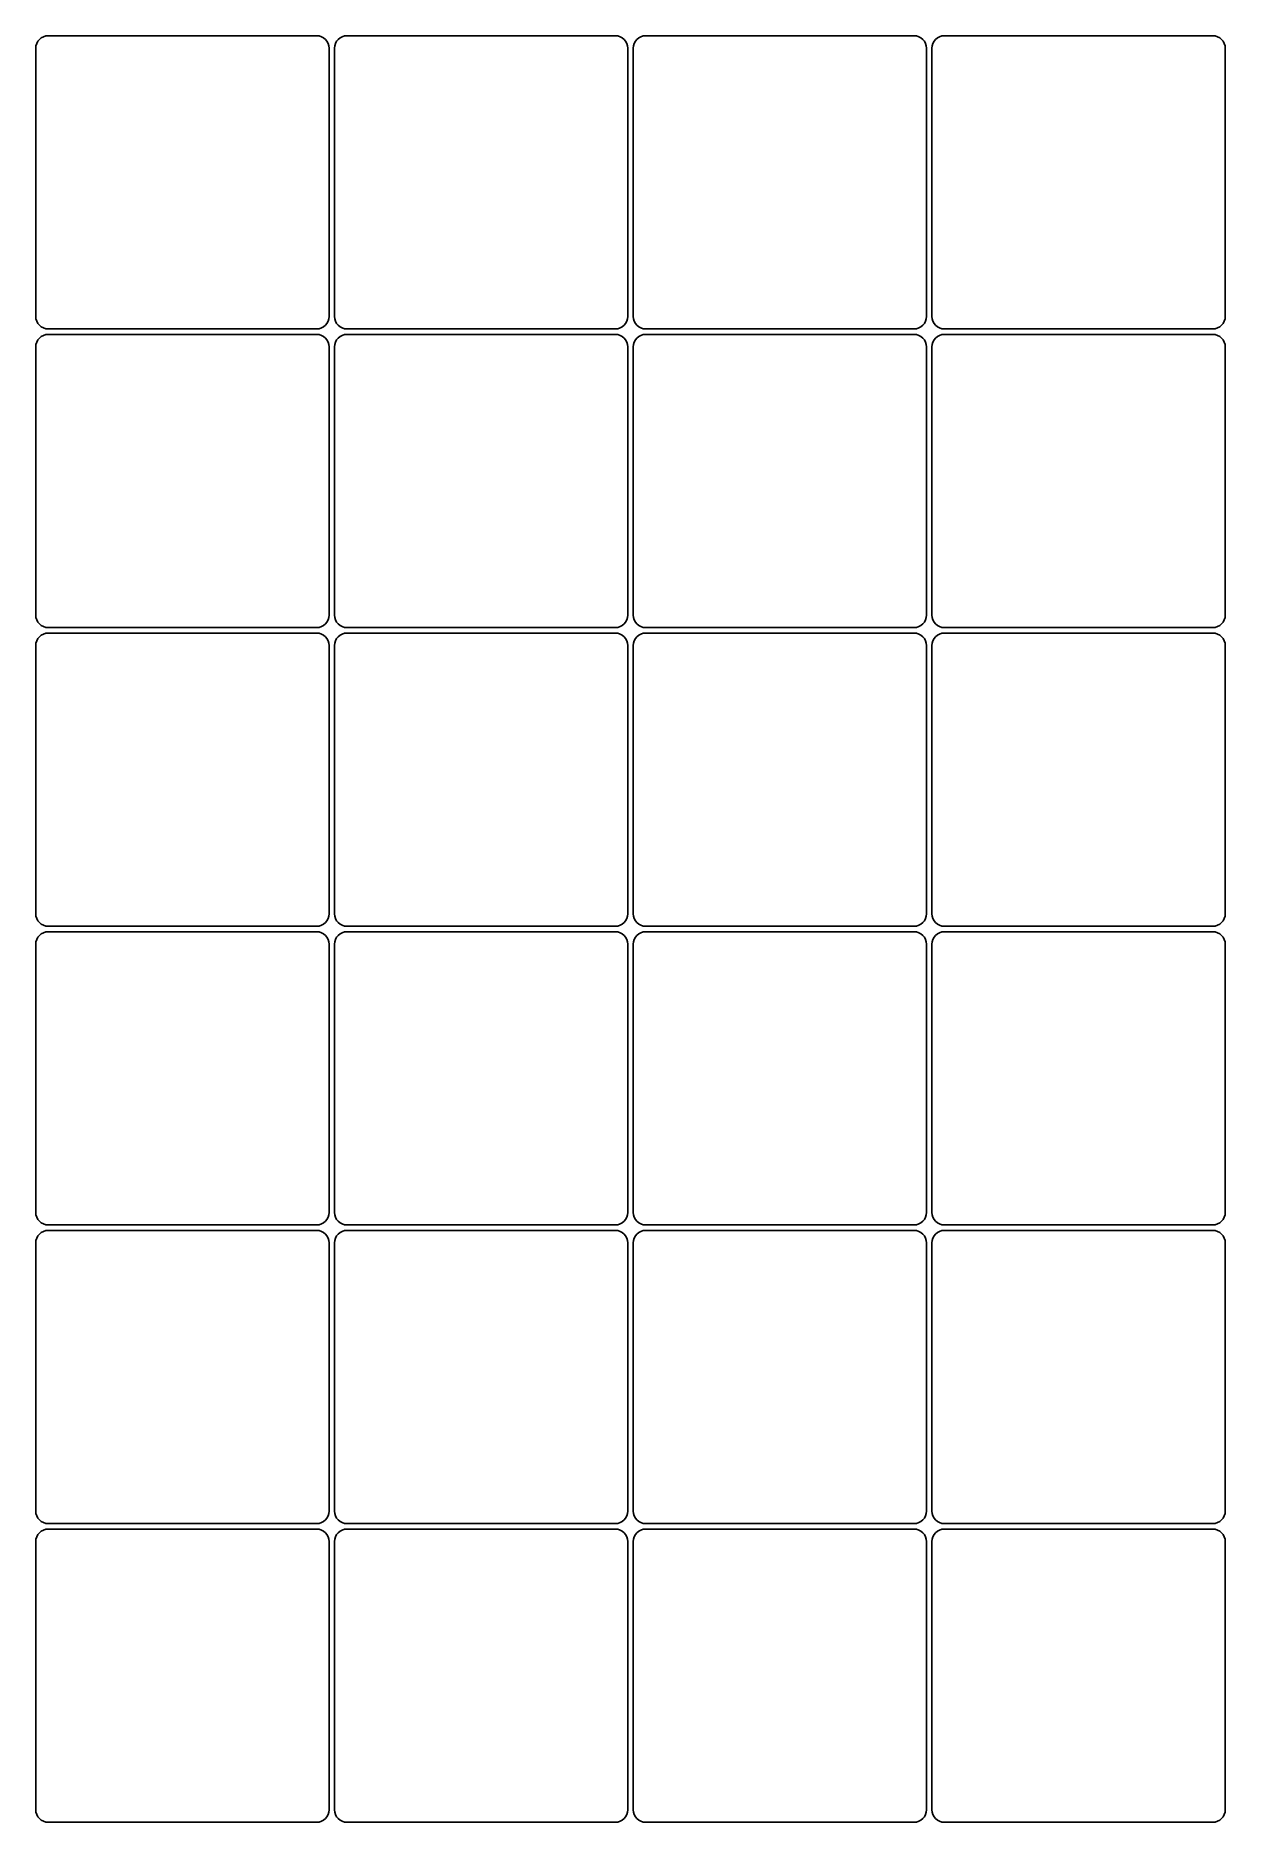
# Model space of a CAD drawing. Header units: millimetres. Extents: x 17 to 301, y -449 to -22.
import ezdxf

# ---------------------------------------------------------------- set-up
doc = ezdxf.new("R2010")
doc.units = ezdxf.units.MM

msp = doc.modelspace()

# ---------------------------------------------------------------- linework, layer by layer
for p, q in [((17.44, -25.35), (17.44, -89.35)), ((84.44, -22.35), (20.44, -22.35)), ((87.44, -89.35), (87.44, -25.35)), ((88.73, -25.35), (88.73, -89.35)), ((155.73, -22.35), (91.73, -22.35)), ((158.73, -89.35), (158.73, -25.35)), ((160.02, -25.35), (160.02, -89.35)), ((227.02, -22.35), (163.02, -22.35)), ((230.02, -89.35), (230.02, -25.35)), ((231.31, -25.35), (231.31, -89.35)), ((298.31, -22.35), (234.31, -22.35)), ((301.31, -89.35), (301.31, -25.35)), ((20.44, -92.35), (84.44, -92.35)), ((84.44, -93.64), (20.44, -93.64)), ((91.73, -92.35), (155.73, -92.35)), ((155.73, -93.64), (91.73, -93.64)), ((163.02, -92.35), (227.02, -92.35)), ((227.02, -93.64), (163.02, -93.64)), ((234.31, -92.35), (298.31, -92.35)), ((298.31, -93.64), (234.31, -93.64)), ((17.44, -96.64), (17.44, -160.64)), ((87.44, -160.64), (87.44, -96.64)), ((88.73, -96.64), (88.73, -160.64)), ((158.73, -160.64), (158.73, -96.64)), ((160.02, -96.64), (160.02, -160.64)), ((230.02, -160.64), (230.02, -96.64)), ((231.31, -96.64), (231.31, -160.64)), ((301.31, -160.64), (301.31, -96.64)), ((20.44, -163.64), (84.44, -163.64)), ((84.44, -164.93), (20.44, -164.93)), ((91.73, -163.64), (155.73, -163.64)), ((155.73, -164.93), (91.73, -164.93)), ((163.02, -163.64), (227.02, -163.64)), ((227.02, -164.93), (163.02, -164.93)), ((234.31, -163.64), (298.31, -163.64)), ((298.31, -164.93), (234.31, -164.93)), ((17.44, -167.93), (17.44, -231.93)), ((87.44, -231.93), (87.44, -167.93)), ((88.73, -167.93), (88.73, -231.93)), ((158.73, -231.93), (158.73, -167.93)), ((160.02, -167.93), (160.02, -231.93)), ((230.02, -231.93), (230.02, -167.93)), ((231.31, -167.93), (231.31, -231.93)), ((301.31, -231.93), (301.31, -167.93)), ((20.44, -234.93), (84.44, -234.93)), ((84.44, -236.22), (20.44, -236.22)), ((91.73, -234.93), (155.73, -234.93)), ((155.73, -236.22), (91.73, -236.22)), ((163.02, -234.93), (227.02, -234.93)), ((227.02, -236.22), (163.02, -236.22)), ((234.31, -234.93), (298.31, -234.93)), ((298.31, -236.22), (234.31, -236.22)), ((17.44, -239.22), (17.44, -303.22)), ((87.44, -303.22), (87.44, -239.22)), ((88.73, -239.22), (88.73, -303.22)), ((158.73, -303.22), (158.73, -239.22)), ((160.02, -239.22), (160.02, -303.22)), ((230.02, -303.22), (230.02, -239.22)), ((231.31, -239.22), (231.31, -303.22)), ((301.31, -303.22), (301.31, -239.22)), ((20.44, -306.22), (84.44, -306.22)), ((91.73, -306.22), (155.73, -306.22)), ((163.02, -306.22), (227.02, -306.22)), ((234.31, -306.22), (298.31, -306.22)), ((17.44, -310.51), (17.44, -374.51)), ((84.44, -307.51), (20.44, -307.51)), ((87.44, -374.51), (87.44, -310.51)), ((88.73, -310.51), (88.73, -374.51)), ((155.73, -307.51), (91.73, -307.51)), ((158.73, -374.51), (158.73, -310.51)), ((160.02, -310.51), (160.02, -374.51)), ((227.02, -307.51), (163.02, -307.51)), ((230.02, -374.51), (230.02, -310.51)), ((231.31, -310.51), (231.31, -374.51)), ((298.31, -307.51), (234.31, -307.51)), ((301.31, -374.51), (301.31, -310.51)), ((20.44, -377.51), (84.44, -377.51)), ((84.44, -378.8), (20.44, -378.8)), ((91.73, -377.51), (155.73, -377.51)), ((155.73, -378.8), (91.73, -378.8)), ((163.02, -377.51), (227.02, -377.51)), ((227.02, -378.8), (163.02, -378.8)), ((234.31, -377.51), (298.31, -377.51)), ((298.31, -378.8), (234.31, -378.8)), ((17.44, -381.8), (17.44, -445.8)), ((87.44, -445.8), (87.44, -381.8)), ((88.73, -381.8), (88.73, -445.8)), ((158.73, -445.8), (158.73, -381.8)), ((160.02, -381.8), (160.02, -445.8)), ((230.02, -445.8), (230.02, -381.8)), ((231.31, -381.8), (231.31, -445.8)), ((301.31, -445.8), (301.31, -381.8)), ((20.44, -448.8), (84.44, -448.8)), ((91.73, -448.8), (155.73, -448.8)), ((163.02, -448.8), (227.02, -448.8)), ((234.31, -448.8), (298.31, -448.8))]:
    msp.add_line(p, q)
for centre, start, end in [((20.44, -25.35), 90, 180), ((84.44, -25.35), 0, 90), ((91.73, -25.35), 90, 180), ((155.73, -25.35), 0, 90), ((163.02, -25.35), 90, 180), ((227.02, -25.35), 0, 90), ((234.31, -25.35), 90, 180), ((298.31, -25.35), 0, 90), ((20.44, -89.35), 180, 270), ((84.44, -89.35), 270, 360), ((91.73, -89.35), 180, 270), ((155.73, -89.35), 270, 360), ((163.02, -89.35), 180, 270), ((227.02, -89.35), 270, 360), ((234.31, -89.35), 180, 270), ((298.31, -89.35), 270, 360), ((20.44, -96.64), 90, 180), ((84.44, -96.64), 0, 90), ((91.73, -96.64), 90, 180), ((155.73, -96.64), 0, 90), ((163.02, -96.64), 90, 180), ((227.02, -96.64), 0, 90), ((234.31, -96.64), 90, 180), ((298.31, -96.64), 0, 90), ((20.44, -160.64), 180, 270), ((84.44, -160.64), 270, 360), ((91.73, -160.64), 180, 270), ((155.73, -160.64), 270, 360), ((163.02, -160.64), 180, 270), ((227.02, -160.64), 270, 360), ((234.31, -160.64), 180, 270), ((298.31, -160.64), 270, 360), ((20.44, -167.93), 90, 180), ((84.44, -167.93), 0, 90), ((91.73, -167.93), 90, 180), ((155.73, -167.93), 0, 90), ((163.02, -167.93), 90, 180), ((227.02, -167.93), 0, 90), ((234.31, -167.93), 90, 180), ((298.31, -167.93), 0, 90), ((20.44, -231.93), 180, 270), ((84.44, -231.93), 270, 360), ((91.73, -231.93), 180, 270), ((155.73, -231.93), 270, 360), ((163.02, -231.93), 180, 270), ((227.02, -231.93), 270, 360), ((234.31, -231.93), 180, 270), ((298.31, -231.93), 270, 360), ((20.44, -239.22), 90, 180), ((84.44, -239.22), 0, 90), ((91.73, -239.22), 90, 180), ((155.73, -239.22), 0, 90), ((163.02, -239.22), 90, 180), ((227.02, -239.22), 0, 90), ((234.31, -239.22), 90, 180), ((298.31, -239.22), 0, 90), ((20.44, -303.22), 180, 270), ((84.44, -303.22), 270, 360), ((91.73, -303.22), 180, 270), ((155.73, -303.22), 270, 360), ((163.02, -303.22), 180, 270), ((227.02, -303.22), 270, 360), ((234.31, -303.22), 180, 270), ((298.31, -303.22), 270, 360), ((20.44, -310.51), 90, 180), ((84.44, -310.51), 0, 90), ((91.73, -310.51), 90, 180), ((155.73, -310.51), 0, 90), ((163.02, -310.51), 90, 180), ((227.02, -310.51), 0, 90), ((234.31, -310.51), 90, 180), ((298.31, -310.51), 0, 90), ((20.44, -374.51), 180, 270), ((84.44, -374.51), 270, 360), ((91.73, -374.51), 180, 270), ((155.73, -374.51), 270, 360), ((163.02, -374.51), 180, 270), ((227.02, -374.51), 270, 360), ((234.31, -374.51), 180, 270), ((298.31, -374.51), 270, 360), ((20.44, -381.8), 90, 180), ((84.44, -381.8), 0, 90), ((91.73, -381.8), 90, 180), ((155.73, -381.8), 0, 90), ((163.02, -381.8), 90, 180), ((227.02, -381.8), 0, 90), ((234.31, -381.8), 90, 180), ((298.31, -381.8), 0, 90), ((20.44, -445.8), 180, 270), ((84.44, -445.8), 270, 360), ((91.73, -445.8), 180, 270), ((155.73, -445.8), 270, 360), ((163.02, -445.8), 180, 270), ((227.02, -445.8), 270, 360), ((234.31, -445.8), 180, 270), ((298.31, -445.8), 270, 360)]:
    msp.add_arc(centre, 3, start, end)

doc.saveas('drawing.dxf')
